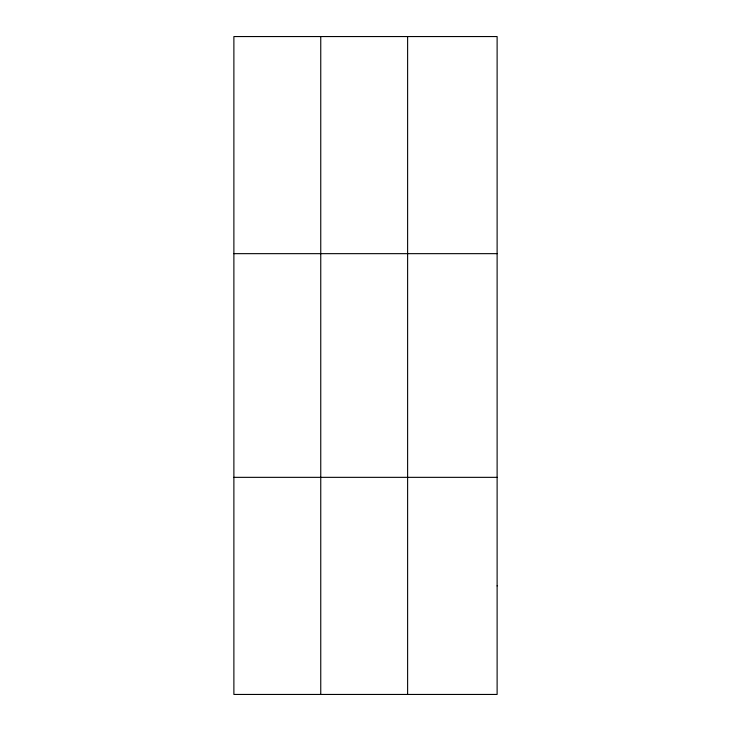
<?xml version="1.0" encoding="UTF-8"?>
<svg xmlns="http://www.w3.org/2000/svg" width="731" height="731" viewBox="0 0 731 731"><rect width="100%" height="100%" fill="white"/><g stroke="black" fill="none" stroke-linecap="round" stroke-linejoin="round"><path stroke-width="1.1" d="M320.754 694.45L320.754 36.55M407.615 694.45L407.615 36.55M233.883 253.657L497.117 253.657M233.883 477.343L497.117 477.343M497.117 585.897L497.117 694.45L233.883 694.45L233.883 36.55L497.117 36.55L497.117 585.897"/></g></svg>
